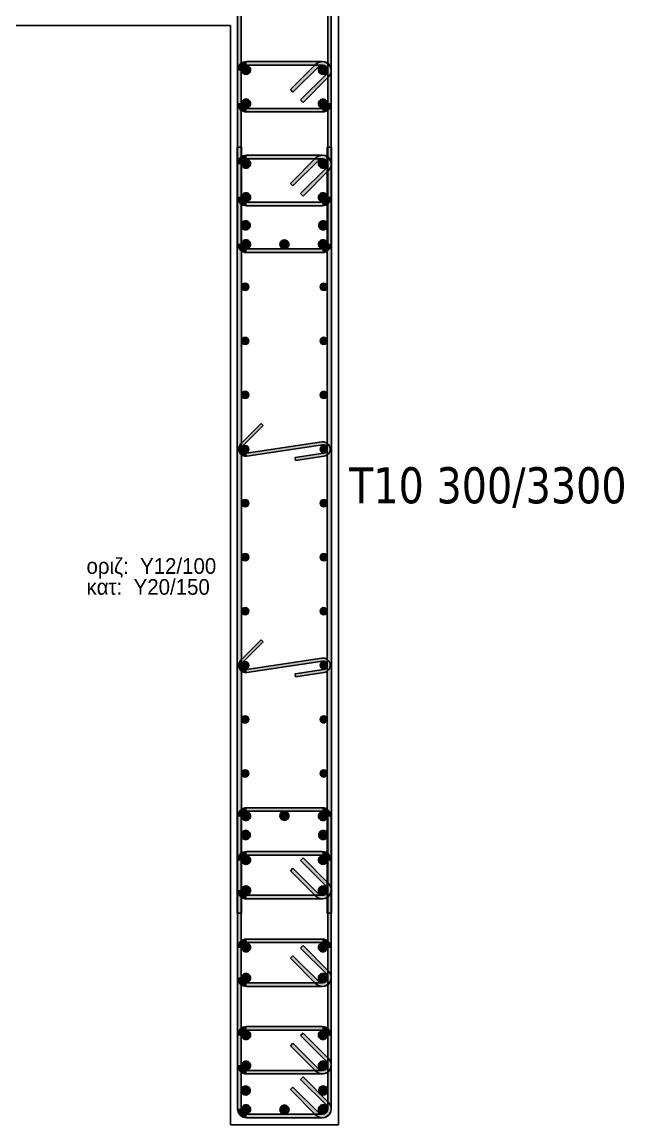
# Model space of a CAD drawing. Header units: millimetres. Extents: x -2171 to 1563, y -1758 to -1505.
# Drawn here: x -1271 to -1262.65, y -1618.99 to -1603.69 of the extents above; entities that cross this region are included whole.
import ezdxf

# ---------------------------------------------------------------- set-up
doc = ezdxf.new("R2010")
doc.units = ezdxf.units.MM
for name, color, linetype in [('Col_Det', 7, 'Continuous'), ('Col_Det_Fill', 7, 'Continuous'), ('pinakaki', 153, 'Continuous')]:
    doc.layers.add(name, color=color, linetype=linetype)
doc.styles.add('S1Arl22_b_934_161', font='arial.ttf', dxfattribs={"width": 0.933629, "height": 0.002175})
doc.styles.get("Standard").update_dxf_attribs({"font": 'tahoma.ttf'})

msp = doc.modelspace()

# ---------------------------------------------------------------- hatches: boundary and pattern name
at = {"layer": 'Col_Det_Fill'}
for color, points in [(252, [(-1267.9584, -1606.7674), (-1268.0084, -1606.7674), (-1268.0084, -1602.7174), (-1267.9584, -1602.7174)]), (252, [(-1266.7584, -1602.7174), (-1266.7084, -1602.7174), (-1266.7084, -1606.7674), (-1266.7584, -1606.7674)]), (252, [(-1267.9584, -1604.3674), (-1268.0084, -1604.3674, -0.4142136), (-1267.8834, -1604.2424), (-1267.8834, -1604.2924, 0.4142136)]), (252, [(-1267.8834, -1604.2924), (-1267.8834, -1604.2424), (-1266.8334, -1604.2424), (-1266.8334, -1604.2924)]), (252, [(-1266.8864, -1604.3144), (-1266.9217, -1604.279, -0.6681786), (-1266.7084, -1604.3674), (-1266.7584, -1604.3674, 0.6681786)]), (252, [(-1266.8334, -1604.2924), (-1266.8334, -1604.2424, -0.6681786), (-1266.745, -1604.4558), (-1266.7803, -1604.4204, 0.6681786)]), (252, [(-1267.9584, -1604.8174), (-1268.0084, -1604.8174), (-1268.0084, -1604.3674), (-1267.9584, -1604.3674)]), (56, [(-1267.8297, -1604.3586, 0.4142136), (-1267.8922, -1604.2961, 0.4142136), (-1267.9547, -1604.3586, 0.4142136), (-1267.8922, -1604.4211, 0.4142136)]), (252, [(-1267.2399, -1604.6679), (-1267.2753, -1604.6326), (-1266.9217, -1604.279), (-1266.8864, -1604.3144)]), (56, [(-1266.762, -1604.3586, 0.4142136), (-1266.8245, -1604.2961, 0.4142136), (-1266.887, -1604.3586, 0.4142136), (-1266.8245, -1604.4211, 0.4142136)]), (252, [(-1266.7584, -1604.3674), (-1266.7084, -1604.3674), (-1266.7084, -1604.8174), (-1266.7584, -1604.8174)]), (252, [(-1266.7803, -1604.4204), (-1266.745, -1604.4558), (-1267.0985, -1604.8094), (-1267.1339, -1604.774)]), (252, [(-1267.8834, -1604.8924), (-1267.8834, -1604.9424, -0.4142136), (-1268.0084, -1604.8174), (-1267.9584, -1604.8174, 0.4142136)]), (56, [(-1267.8297, -1604.8263, 0.4142136), (-1267.8922, -1604.7638, 0.4142136), (-1267.9547, -1604.8263, 0.4142136), (-1267.8922, -1604.8888, 0.4142136)]), (56, [(-1266.762, -1604.8263, 0.4142136), (-1266.8245, -1604.7638, 0.4142136), (-1266.887, -1604.8263, 0.4142136), (-1266.8245, -1604.8888, 0.4142136)]), (252, [(-1266.7584, -1604.8174), (-1266.7084, -1604.8174, -0.4142136), (-1266.8334, -1604.9424), (-1266.8334, -1604.8924, 0.4142136)]), (252, [(-1266.8334, -1604.8924), (-1266.8334, -1604.9424), (-1267.8834, -1604.9424), (-1267.8834, -1604.8924)]), (252, [(-1267.9534, -1605.4305), (-1268.0134, -1605.4305), (-1268.0134, -1616.0544), (-1267.9534, -1616.0544)]), (252, [(-1266.7634, -1616.0544), (-1266.7034, -1616.0544), (-1266.7034, -1605.4305), (-1266.7634, -1605.4305)]), (252, [(-1267.9584, -1605.6674), (-1268.0084, -1605.6674, -0.4142136), (-1267.8834, -1605.5424), (-1267.8834, -1605.5924, 0.4142136)]), (56, [(-1267.8297, -1605.6586, 0.4142136), (-1267.8922, -1605.5961, 0.4142136), (-1267.9547, -1605.6586, 0.4142136), (-1267.8922, -1605.7211, 0.4142136)]), (252, [(-1267.8834, -1605.5924), (-1267.8834, -1605.5424), (-1266.8334, -1605.5424), (-1266.8334, -1605.5924)]), (252, [(-1267.2399, -1605.9679), (-1267.2753, -1605.9326), (-1266.9217, -1605.579), (-1266.8864, -1605.6144)]), (252, [(-1266.8864, -1605.6144), (-1266.9217, -1605.579, -0.6681786), (-1266.7084, -1605.6674), (-1266.7584, -1605.6674, 0.6681786)]), (56, [(-1266.762, -1605.6586, 0.4142136), (-1266.8245, -1605.5961, 0.4142136), (-1266.887, -1605.6586, 0.4142136), (-1266.8245, -1605.7211, 0.4142136)]), (252, [(-1266.8334, -1605.5924), (-1266.8334, -1605.5424, -0.6681786), (-1266.745, -1605.7558), (-1266.7803, -1605.7204, 0.6681786)]), (252, [(-1267.9584, -1606.1174), (-1268.0084, -1606.1174), (-1268.0084, -1605.6674), (-1267.9584, -1605.6674)]), (252, [(-1266.7803, -1605.7204), (-1266.745, -1605.7558), (-1267.0985, -1606.1094), (-1267.1339, -1606.074)]), (252, [(-1266.7584, -1605.6674), (-1266.7084, -1605.6674), (-1266.7084, -1606.1174), (-1266.7584, -1606.1174)]), (56, [(-1267.8297, -1606.1263, 0.4142136), (-1267.8922, -1606.0638, 0.4142136), (-1267.9547, -1606.1263, 0.4142136), (-1267.8922, -1606.1888, 0.4142136)]), (56, [(-1266.762, -1606.1263, 0.4142136), (-1266.8245, -1606.0638, 0.4142136), (-1266.887, -1606.1263, 0.4142136), (-1266.8245, -1606.1888, 0.4142136)]), (252, [(-1267.8834, -1606.1924), (-1267.8834, -1606.2424, -0.4142136), (-1268.0084, -1606.1174), (-1267.9584, -1606.1174, 0.4142136)]), (252, [(-1266.8334, -1606.1924), (-1266.8334, -1606.2424), (-1267.8834, -1606.2424), (-1267.8834, -1606.1924)]), (252, [(-1266.7584, -1606.1174), (-1266.7084, -1606.1174, -0.4142136), (-1266.8334, -1606.2424), (-1266.8334, -1606.1924, 0.4142136)]), (133, [(-1267.8334, -1606.5148, 0.4142136), (-1267.8959, -1606.4523, 0.4142136), (-1267.9584, -1606.5148, 0.4142136), (-1267.8959, -1606.5773, 0.4142136)]), (133, [(-1266.7584, -1606.5148, 0.4142136), (-1266.8209, -1606.4523, 0.4142136), (-1266.8834, -1606.5148, 0.4142136), (-1266.8209, -1606.5773, 0.4142136)]), (252, [(-1267.8834, -1606.8424), (-1267.8834, -1606.8924, -0.4142136), (-1268.0084, -1606.7674), (-1267.9584, -1606.7674, 0.4142136)]), (12, [(-1267.8297, -1606.7763, 0.4142136), (-1267.8922, -1606.7138, 0.4142136), (-1267.9547, -1606.7763, 0.4142136), (-1267.8922, -1606.8388, 0.4142136)]), (252, [(-1266.8334, -1606.8424), (-1266.8334, -1606.8924), (-1267.8834, -1606.8924), (-1267.8834, -1606.8424)]), (133, [(-1267.2959, -1606.7799, 0.4142136), (-1267.3584, -1606.7174, 0.4142136), (-1267.4209, -1606.7799, 0.4142136), (-1267.3584, -1606.8424, 0.4142136)]), (12, [(-1266.762, -1606.7763, 0.4142136), (-1266.8245, -1606.7138, 0.4142136), (-1266.887, -1606.7763, 0.4142136), (-1266.8245, -1606.8388, 0.4142136)]), (252, [(-1266.7584, -1606.7674), (-1266.7084, -1606.7674, -0.4142136), (-1266.8334, -1606.8924), (-1266.8334, -1606.8424, 0.4142136)]), (133, [(-1267.9034, -1607.4179, 0.4142136), (-1267.8534, -1607.3679, 0.4142136), (-1267.9034, -1607.3179, 0.4142136), (-1267.9534, -1607.3679, 0.4142136)]), (133, [(-1266.8134, -1607.4179, 0.4142136), (-1266.7634, -1607.3679, 0.4142136), (-1266.8134, -1607.3179, 0.4142136), (-1266.8634, -1607.3679, 0.4142136)]), (133, [(-1267.9034, -1608.1678, 0.4142136), (-1267.8534, -1608.1178, 0.4142136), (-1267.9034, -1608.0678, 0.4142136), (-1267.9534, -1608.1178, 0.4142136)]), (133, [(-1266.8134, -1608.1678, 0.4142136), (-1266.7634, -1608.1178, 0.4142136), (-1266.8134, -1608.0678, 0.4142136), (-1266.8634, -1608.1178, 0.4142136)]), (133, [(-1267.9034, -1608.9177, 0.4142136), (-1267.8534, -1608.8677, 0.4142136), (-1267.9034, -1608.8177, 0.4142136), (-1267.9534, -1608.8677, 0.4142136)]), (133, [(-1266.8134, -1608.9177, 0.4142136), (-1266.7634, -1608.8677, 0.4142136), (-1266.8134, -1608.8177, 0.4142136), (-1266.8634, -1608.8677, 0.4142136)]), (252, [(-1267.9641, -1609.5469), (-1267.9358, -1609.5751), (-1267.6529, -1609.2923), (-1267.6812, -1609.264)]), (252, [(-1267.8784, -1609.7164), (-1267.8844, -1609.6769, -0.7238783), (-1267.9358, -1609.5751), (-1267.9641, -1609.5469, 0.7238783)]), (133, [(-1267.9034, -1609.6676, 0.4142136), (-1267.8534, -1609.6176, 0.4142136), (-1267.9034, -1609.5676, 0.4142136), (-1267.9534, -1609.6176, 0.4142136)]), (252, [(-1266.8323, -1609.5582), (-1266.8383, -1609.5187), (-1267.8844, -1609.6769), (-1267.8784, -1609.7164)]), (133, [(-1266.8134, -1609.6676, 0.4142136), (-1266.7634, -1609.6176, 0.4142136), (-1266.8134, -1609.5676, 0.4142136), (-1266.8634, -1609.6176, 0.4142136)]), (252, [(-1266.8144, -1609.6769), (-1266.8084, -1609.7164, 1), (-1266.8383, -1609.5187), (-1266.8323, -1609.5582, -1)]), (252, [(-1267.2099, -1609.7367), (-1267.2039, -1609.7763), (-1266.8084, -1609.7164), (-1266.8144, -1609.6769)]), (133, [(-1267.9034, -1610.4175, 0.4142136), (-1267.8534, -1610.3675, 0.4142136), (-1267.9034, -1610.3175, 0.4142136), (-1267.9534, -1610.3675, 0.4142136)]), (133, [(-1266.8134, -1610.4175, 0.4142136), (-1266.7634, -1610.3675, 0.4142136), (-1266.8134, -1610.3175, 0.4142136), (-1266.8634, -1610.3675, 0.4142136)]), (133, [(-1267.9034, -1611.1674, 0.4142136), (-1267.8534, -1611.1174, 0.4142136), (-1267.9034, -1611.0674, 0.4142136), (-1267.9534, -1611.1174, 0.4142136)]), (133, [(-1266.8134, -1611.1674, 0.4142136), (-1266.7634, -1611.1174, 0.4142136), (-1266.8134, -1611.0674, 0.4142136), (-1266.8634, -1611.1174, 0.4142136)]), (133, [(-1267.9034, -1611.9173, 0.4142136), (-1267.8534, -1611.8673, 0.4142136), (-1267.9034, -1611.8173, 0.4142136), (-1267.9534, -1611.8673, 0.4142136)]), (133, [(-1266.8134, -1611.9173, 0.4142136), (-1266.7634, -1611.8673, 0.4142136), (-1266.8134, -1611.8173, 0.4142136), (-1266.8634, -1611.8673, 0.4142136)]), (252, [(-1267.9641, -1612.5465), (-1267.9358, -1612.5747), (-1267.6529, -1612.2919), (-1267.6812, -1612.2636)]), (252, [(-1267.8784, -1612.716), (-1267.8844, -1612.6765, -0.7238783), (-1267.9358, -1612.5747), (-1267.9641, -1612.5465, 0.7238783)]), (133, [(-1267.9034, -1612.6672, 0.4142136), (-1267.8534, -1612.6172, 0.4142136), (-1267.9034, -1612.5672, 0.4142136), (-1267.9534, -1612.6172, 0.4142136)]), (252, [(-1266.8323, -1612.5578), (-1266.8383, -1612.5183), (-1267.8844, -1612.6765), (-1267.8784, -1612.716)]), (133, [(-1266.8134, -1612.6672, 0.4142136), (-1266.7634, -1612.6172, 0.4142136), (-1266.8134, -1612.5672, 0.4142136), (-1266.8634, -1612.6172, 0.4142136)]), (252, [(-1266.8144, -1612.6765), (-1266.8084, -1612.716, 1), (-1266.8383, -1612.5183), (-1266.8323, -1612.5578, -1)]), (252, [(-1267.2099, -1612.7363), (-1267.2039, -1612.7759), (-1266.8084, -1612.716), (-1266.8144, -1612.6765)]), (133, [(-1267.9034, -1613.4171, 0.4142136), (-1267.8534, -1613.3671, 0.4142136), (-1267.9034, -1613.3171, 0.4142136), (-1267.9534, -1613.3671, 0.4142136)]), (133, [(-1266.8134, -1613.4171, 0.4142136), (-1266.7634, -1613.3671, 0.4142136), (-1266.8134, -1613.3171, 0.4142136), (-1266.8634, -1613.3671, 0.4142136)]), (133, [(-1267.9034, -1614.167, 0.4142136), (-1267.8534, -1614.117, 0.4142136), (-1267.9034, -1614.067, 0.4142136), (-1267.9534, -1614.117, 0.4142136)]), (133, [(-1266.8134, -1614.167, 0.4142136), (-1266.7634, -1614.117, 0.4142136), (-1266.8134, -1614.067, 0.4142136), (-1266.8634, -1614.117, 0.4142136)]), (252, [(-1267.8834, -1614.6424), (-1267.8834, -1614.5924, 0.4142136), (-1268.0084, -1614.7174), (-1267.9584, -1614.7174, -0.4142136)]), (12, [(-1267.8922, -1614.7711, 0.4142136), (-1267.8297, -1614.7086, 0.4142136), (-1267.8922, -1614.6461, 0.4142136), (-1267.9547, -1614.7086, 0.4142136)]), (252, [(-1266.8334, -1614.6424), (-1266.8334, -1614.5924), (-1267.8834, -1614.5924), (-1267.8834, -1614.6424)]), (133, [(-1267.3584, -1614.7674, 0.4142136), (-1267.2959, -1614.7049, 0.4142136), (-1267.3584, -1614.6424, 0.4142136), (-1267.4209, -1614.7049, 0.4142136)]), (12, [(-1266.8245, -1614.7711, 0.4142136), (-1266.762, -1614.7086, 0.4142136), (-1266.8245, -1614.6461, 0.4142136), (-1266.887, -1614.7086, 0.4142136)]), (252, [(-1266.7584, -1614.7174), (-1266.7084, -1614.7174, 0.4142136), (-1266.8334, -1614.5924), (-1266.8334, -1614.6424, -0.4142136)]), (252, [(-1267.9584, -1614.7174), (-1268.0084, -1614.7174), (-1268.0084, -1618.7674), (-1267.9584, -1618.7674)]), (252, [(-1266.7584, -1618.7674), (-1266.7084, -1618.7674), (-1266.7084, -1614.7174), (-1266.7584, -1614.7174)]), (133, [(-1267.8959, -1615.0326, 0.4142136), (-1267.8334, -1614.9701, 0.4142136), (-1267.8959, -1614.9076, 0.4142136), (-1267.9584, -1614.9701, 0.4142136)]), (133, [(-1266.8209, -1615.0326, 0.4142136), (-1266.7584, -1614.9701, 0.4142136), (-1266.8209, -1614.9076, 0.4142136), (-1266.8834, -1614.9701, 0.4142136)]), (252, [(-1267.8834, -1615.2496), (-1267.8834, -1615.1996, 0.4142136), (-1268.0084, -1615.3246), (-1267.9584, -1615.3246, -0.4142136)]), (56, [(-1267.8922, -1615.3782, 0.4142136), (-1267.8297, -1615.3157, 0.4142136), (-1267.8922, -1615.2532, 0.4142136), (-1267.9547, -1615.3157, 0.4142136)]), (252, [(-1266.8334, -1615.2496), (-1266.8334, -1615.1996), (-1267.8834, -1615.1996), (-1267.8834, -1615.2496)]), (56, [(-1266.8245, -1615.3782, 0.4142136), (-1266.762, -1615.3157, 0.4142136), (-1266.8245, -1615.2532, 0.4142136), (-1266.887, -1615.3157, 0.4142136)]), (252, [(-1266.7584, -1615.3246), (-1266.7084, -1615.3246, 0.4142136), (-1266.8334, -1615.1996), (-1266.8334, -1615.2496, -0.4142136)]), (252, [(-1267.9584, -1615.3246), (-1268.0084, -1615.3246), (-1268.0084, -1615.7317), (-1267.9584, -1615.7317)]), (252, [(-1266.7803, -1615.6787), (-1266.745, -1615.6433), (-1267.0985, -1615.2898), (-1267.1339, -1615.3251)]), (252, [(-1266.7584, -1615.7317), (-1266.7084, -1615.7317), (-1266.7084, -1615.3246), (-1266.7584, -1615.3246)]), (252, [(-1267.2399, -1615.4312), (-1267.2753, -1615.4665), (-1266.9217, -1615.8201), (-1266.8864, -1615.7847)]), (56, [(-1267.8922, -1615.803, 0.4142136), (-1267.8297, -1615.7405, 0.4142136), (-1267.8922, -1615.678, 0.4142136), (-1267.9547, -1615.7405, 0.4142136)]), (56, [(-1266.8245, -1615.803, 0.4142136), (-1266.762, -1615.7405, 0.4142136), (-1266.8245, -1615.678, 0.4142136), (-1266.887, -1615.7405, 0.4142136)]), (252, [(-1266.8334, -1615.8067), (-1266.8334, -1615.8567, 0.6681786), (-1266.745, -1615.6433), (-1266.7803, -1615.6787, -0.6681786)]), (252, [(-1267.9584, -1615.7317), (-1268.0084, -1615.7317, 0.4142136), (-1267.8834, -1615.8567), (-1267.8834, -1615.8067, -0.4142136)]), (252, [(-1267.8834, -1615.8067), (-1267.8834, -1615.8567), (-1266.8334, -1615.8567), (-1266.8334, -1615.8067)]), (252, [(-1266.8864, -1615.7847), (-1266.9217, -1615.8201, 0.6681786), (-1266.7084, -1615.7317), (-1266.7584, -1615.7317, -0.6681786)]), (252, [(-1267.8834, -1616.4638), (-1267.8834, -1616.4138, 0.4142136), (-1268.0084, -1616.5388), (-1267.9584, -1616.5388, -0.4142136)]), (56, [(-1267.8922, -1616.5925, 0.4142136), (-1267.8297, -1616.53, 0.4142136), (-1267.8922, -1616.4675, 0.4142136), (-1267.9547, -1616.53, 0.4142136)]), (252, [(-1266.8334, -1616.4638), (-1266.8334, -1616.4138), (-1267.8834, -1616.4138), (-1267.8834, -1616.4638)]), (56, [(-1266.8245, -1616.5925, 0.4142136), (-1266.762, -1616.53, 0.4142136), (-1266.8245, -1616.4675, 0.4142136), (-1266.887, -1616.53, 0.4142136)]), (252, [(-1266.7584, -1616.5388), (-1266.7084, -1616.5388, 0.4142136), (-1266.8334, -1616.4138), (-1266.8334, -1616.4638, -0.4142136)]), (252, [(-1267.9584, -1616.5388), (-1268.0084, -1616.5388), (-1268.0084, -1616.946), (-1267.9584, -1616.946)]), (252, [(-1266.7803, -1616.893), (-1266.745, -1616.8576), (-1267.0985, -1616.504), (-1267.1339, -1616.5394)]), (252, [(-1266.7584, -1616.946), (-1266.7084, -1616.946), (-1266.7084, -1616.5388), (-1266.7584, -1616.5388)]), (252, [(-1267.2399, -1616.6455), (-1267.2753, -1616.6808), (-1266.9217, -1617.0344), (-1266.8864, -1616.999)]), (56, [(-1267.8922, -1617.0173, 0.4142136), (-1267.8297, -1616.9548, 0.4142136), (-1267.8922, -1616.8923, 0.4142136), (-1267.9547, -1616.9548, 0.4142136)]), (56, [(-1266.8245, -1617.0173, 0.4142136), (-1266.762, -1616.9548, 0.4142136), (-1266.8245, -1616.8923, 0.4142136), (-1266.887, -1616.9548, 0.4142136)]), (252, [(-1266.8334, -1617.021), (-1266.8334, -1617.071, 0.6681786), (-1266.745, -1616.8576), (-1266.7803, -1616.893, -0.6681786)]), (252, [(-1267.9584, -1616.946), (-1268.0084, -1616.946, 0.4142136), (-1267.8834, -1617.071), (-1267.8834, -1617.021, -0.4142136)]), (252, [(-1267.8834, -1617.021), (-1267.8834, -1617.071), (-1266.8334, -1617.071), (-1266.8334, -1617.021)]), (252, [(-1266.8864, -1616.999), (-1266.9217, -1617.0344, 0.6681786), (-1266.7084, -1616.946), (-1266.7584, -1616.946, -0.6681786)]), (252, [(-1267.8834, -1617.6781), (-1267.8834, -1617.6281, 0.4142136), (-1268.0084, -1617.7531), (-1267.9584, -1617.7531, -0.4142136)]), (56, [(-1267.8922, -1617.8068, 0.4142136), (-1267.8297, -1617.7443, 0.4142136), (-1267.8922, -1617.6818, 0.4142136), (-1267.9547, -1617.7443, 0.4142136)]), (252, [(-1266.8334, -1617.6781), (-1266.8334, -1617.6281), (-1267.8834, -1617.6281), (-1267.8834, -1617.6781)]), (56, [(-1266.8245, -1617.8068, 0.4142136), (-1266.762, -1617.7443, 0.4142136), (-1266.8245, -1617.6818, 0.4142136), (-1266.887, -1617.7443, 0.4142136)]), (252, [(-1266.7584, -1617.7531), (-1266.7084, -1617.7531, 0.4142136), (-1266.8334, -1617.6281), (-1266.8334, -1617.6781, -0.4142136)]), (252, [(-1267.9584, -1617.7531), (-1268.0084, -1617.7531), (-1268.0084, -1618.1603), (-1267.9584, -1618.1603)]), (252, [(-1267.2399, -1617.8598), (-1267.2753, -1617.8951), (-1266.9217, -1618.2487), (-1266.8864, -1618.2133)]), (252, [(-1266.7803, -1618.1072), (-1266.745, -1618.0719), (-1267.0985, -1617.7183), (-1267.1339, -1617.7537)]), (252, [(-1266.7584, -1618.1603), (-1266.7084, -1618.1603), (-1266.7084, -1617.7531), (-1266.7584, -1617.7531)]), (252, [(-1267.9584, -1618.1603), (-1268.0084, -1618.1603, 0.4142136), (-1267.8834, -1618.2853), (-1267.8834, -1618.2353, -0.4142136)]), (56, [(-1267.8922, -1618.2316, 0.4142136), (-1267.8297, -1618.1691, 0.4142136), (-1267.8922, -1618.1066, 0.4142136), (-1267.9547, -1618.1691, 0.4142136)]), (252, [(-1266.8864, -1618.2133), (-1266.9217, -1618.2487, 0.6681786), (-1266.7084, -1618.1603), (-1266.7584, -1618.1603, -0.6681786)]), (56, [(-1266.8245, -1618.2316, 0.4142136), (-1266.762, -1618.1691, 0.4142136), (-1266.8245, -1618.1066, 0.4142136), (-1266.887, -1618.1691, 0.4142136)]), (252, [(-1266.8334, -1618.2353), (-1266.8334, -1618.2853, 0.6681786), (-1266.745, -1618.0719), (-1266.7803, -1618.1072, -0.6681786)]), (252, [(-1267.8834, -1618.2353), (-1267.8834, -1618.2853), (-1266.8334, -1618.2853), (-1266.8334, -1618.2353)]), (133, [(-1267.8959, -1618.5773, 0.4142136), (-1267.8334, -1618.5148, 0.4142136), (-1267.8959, -1618.4523, 0.4142136), (-1267.9584, -1618.5148, 0.4142136)]), (252, [(-1267.2399, -1618.4669), (-1267.2753, -1618.5023), (-1266.9217, -1618.8558), (-1266.8864, -1618.8204)]), (252, [(-1266.7803, -1618.7144), (-1266.745, -1618.679), (-1267.0985, -1618.3255), (-1267.1339, -1618.3608)]), (133, [(-1266.8209, -1618.5773, 0.4142136), (-1266.7584, -1618.5148, 0.4142136), (-1266.8209, -1618.4523, 0.4142136), (-1266.8834, -1618.5148, 0.4142136)]), (252, [(-1267.9584, -1618.7674), (-1268.0084, -1618.7674, 0.4142136), (-1267.8834, -1618.8924), (-1267.8834, -1618.8424, -0.4142136)]), (12, [(-1267.8922, -1618.8388, 0.4142136), (-1267.8297, -1618.7763, 0.4142136), (-1267.8922, -1618.7138, 0.4142136), (-1267.9547, -1618.7763, 0.4142136)]), (133, [(-1267.3584, -1618.8424, 0.4142136), (-1267.2959, -1618.7799, 0.4142136), (-1267.3584, -1618.7174, 0.4142136), (-1267.4209, -1618.7799, 0.4142136)]), (252, [(-1266.8864, -1618.8204), (-1266.9217, -1618.8558, 0.6681786), (-1266.7084, -1618.7674), (-1266.7584, -1618.7674, -0.6681786)]), (12, [(-1266.8245, -1618.8388, 0.4142136), (-1266.762, -1618.7763, 0.4142136), (-1266.8245, -1618.7138, 0.4142136), (-1266.887, -1618.7763, 0.4142136)]), (252, [(-1266.8334, -1618.8424), (-1266.8334, -1618.8924, 0.6681786), (-1266.745, -1618.679), (-1266.7803, -1618.7144, -0.6681786)]), (252, [(-1267.8834, -1618.8424), (-1267.8834, -1618.8924), (-1266.8334, -1618.8924), (-1266.8334, -1618.8424)])]:
    msp.add_hatch(color=color, dxfattribs=at).paths.add_polyline_path(points)

# ---------------------------------------------------------------- linework, layer by layer
at = {"layer": 'Col_Det', "color": 7}
for points in [[(-1266.6084, -1618.9924), (-1266.6084, -1602.4924)], [(-1268.0084, -1606.7674), (-1268.0084, -1602.7174)], [(-1267.9584, -1602.7174), (-1267.9584, -1606.7674)], [(-1266.7584, -1606.7674), (-1266.7584, -1602.7174)], [(-1266.7084, -1602.7174), (-1266.7084, -1606.7674)], [(-1278.1084, -1603.7424), (-1268.1084, -1603.7424)], [(-1268.1084, -1603.7424), (-1268.1084, -1618.9924)], [(-1267.8834, -1604.2424), (-1266.8334, -1604.2424)], [(-1268.0084, -1604.8174), (-1268.0084, -1604.3674)], [(-1267.9584, -1604.3674), (-1267.9584, -1604.8174)], [(-1266.8334, -1604.2924), (-1267.8834, -1604.2924)], [(-1267.2753, -1604.6326), (-1266.9217, -1604.279)], [(-1266.8864, -1604.3144), (-1267.2399, -1604.6679)], [(-1266.7584, -1604.8174), (-1266.7584, -1604.3674)], [(-1266.7084, -1604.3674), (-1266.7084, -1604.8174)], [(-1267.1339, -1604.774), (-1266.7803, -1604.4204)], [(-1266.745, -1604.4558), (-1267.0985, -1604.8094)], [(-1267.2399, -1604.6679), (-1267.2753, -1604.6326)], [(-1267.0985, -1604.8094), (-1267.1339, -1604.774)], [(-1267.8834, -1604.8924), (-1266.8334, -1604.8924)], [(-1266.8334, -1604.9424), (-1267.8834, -1604.9424)], [(-1267.9534, -1605.4305), (-1268.0134, -1605.4305)], [(-1268.0134, -1605.4305), (-1268.0134, -1616.0544)], [(-1267.9534, -1616.0544), (-1267.9534, -1605.4305)], [(-1266.7034, -1605.4305), (-1266.7634, -1605.4305)], [(-1266.7634, -1605.4305), (-1266.7634, -1616.0544)], [(-1266.7034, -1616.0544), (-1266.7034, -1605.4305)], [(-1267.8834, -1605.5424), (-1266.8334, -1605.5424)], [(-1266.8334, -1605.5924), (-1267.8834, -1605.5924)], [(-1267.2753, -1605.9326), (-1266.9217, -1605.579)], [(-1266.8864, -1605.6144), (-1267.2399, -1605.9679)], [(-1268.0084, -1606.1174), (-1268.0084, -1605.6674)], [(-1267.9584, -1605.6674), (-1267.9584, -1606.1174)], [(-1267.1339, -1606.074), (-1266.7803, -1605.7204)], [(-1266.745, -1605.7558), (-1267.0985, -1606.1094)], [(-1266.7584, -1606.1174), (-1266.7584, -1605.6674)], [(-1266.7084, -1605.6674), (-1266.7084, -1606.1174)], [(-1267.2399, -1605.9679), (-1267.2753, -1605.9326)], [(-1267.0985, -1606.1094), (-1267.1339, -1606.074)], [(-1267.8834, -1606.1924), (-1266.8334, -1606.1924)], [(-1266.8334, -1606.2424), (-1267.8834, -1606.2424)], [(-1267.8834, -1606.8424), (-1266.8334, -1606.8424)], [(-1266.8334, -1606.8924), (-1267.8834, -1606.8924)], [(-1267.6812, -1609.264), (-1267.9641, -1609.5469)], [(-1267.9358, -1609.5751), (-1267.6529, -1609.2923)], [(-1267.6529, -1609.2923), (-1267.6812, -1609.264)], [(-1266.8383, -1609.5187), (-1267.8844, -1609.6769)], [(-1267.8784, -1609.7164), (-1266.8323, -1609.5582)], [(-1266.8144, -1609.6769), (-1267.2099, -1609.7367)], [(-1267.2099, -1609.7367), (-1267.2039, -1609.7763)], [(-1267.2039, -1609.7763), (-1266.8084, -1609.7164)], [(-1267.6812, -1612.2636), (-1267.9641, -1612.5465)], [(-1267.9358, -1612.5747), (-1267.6529, -1612.2919)], [(-1267.6529, -1612.2919), (-1267.6812, -1612.2636)], [(-1266.8383, -1612.5183), (-1267.8844, -1612.6765)], [(-1267.8784, -1612.716), (-1266.8323, -1612.5578)], [(-1266.8144, -1612.6765), (-1267.2099, -1612.7363)], [(-1267.2099, -1612.7363), (-1267.2039, -1612.7759)], [(-1267.2039, -1612.7759), (-1266.8084, -1612.716)], [(-1266.8334, -1614.5924), (-1267.8834, -1614.5924)], [(-1267.8834, -1614.6424), (-1266.8334, -1614.6424)], [(-1268.0084, -1614.7174), (-1268.0084, -1618.7674)], [(-1267.9584, -1618.7674), (-1267.9584, -1614.7174)], [(-1266.7584, -1614.7174), (-1266.7584, -1618.7674)], [(-1266.7084, -1618.7674), (-1266.7084, -1614.7174)], [(-1266.8334, -1615.1996), (-1267.8834, -1615.1996)], [(-1267.8834, -1615.2496), (-1266.8334, -1615.2496)], [(-1268.0084, -1615.3246), (-1268.0084, -1615.7317)], [(-1267.9584, -1615.7317), (-1267.9584, -1615.3246)], [(-1267.0985, -1615.2898), (-1267.1339, -1615.3251)], [(-1267.1339, -1615.3251), (-1266.7803, -1615.6787)], [(-1266.745, -1615.6433), (-1267.0985, -1615.2898)], [(-1266.7584, -1615.3246), (-1266.7584, -1615.7317)], [(-1266.7084, -1615.7317), (-1266.7084, -1615.3246)], [(-1267.2399, -1615.4312), (-1267.2753, -1615.4665)], [(-1267.2753, -1615.4665), (-1266.9217, -1615.8201)], [(-1266.8864, -1615.7847), (-1267.2399, -1615.4312)], [(-1266.8334, -1615.8067), (-1267.8834, -1615.8067)], [(-1267.8834, -1615.8567), (-1266.8334, -1615.8567)], [(-1268.0134, -1616.0544), (-1267.9534, -1616.0544)], [(-1266.7634, -1616.0544), (-1266.7034, -1616.0544)], [(-1266.8334, -1616.4138), (-1267.8834, -1616.4138)], [(-1267.8834, -1616.4638), (-1266.8334, -1616.4638)], [(-1268.0084, -1616.5388), (-1268.0084, -1616.946)], [(-1267.9584, -1616.946), (-1267.9584, -1616.5388)], [(-1267.0985, -1616.504), (-1267.1339, -1616.5394)], [(-1267.1339, -1616.5394), (-1266.7803, -1616.893)], [(-1266.745, -1616.8576), (-1267.0985, -1616.504)], [(-1266.7584, -1616.5388), (-1266.7584, -1616.946)], [(-1266.7084, -1616.946), (-1266.7084, -1616.5388)], [(-1267.2399, -1616.6455), (-1267.2753, -1616.6808)], [(-1267.2753, -1616.6808), (-1266.9217, -1617.0344)], [(-1266.8864, -1616.999), (-1267.2399, -1616.6455)], [(-1266.8334, -1617.021), (-1267.8834, -1617.021)], [(-1267.8834, -1617.071), (-1266.8334, -1617.071)], [(-1266.8334, -1617.6281), (-1267.8834, -1617.6281)], [(-1267.8834, -1617.6781), (-1266.8334, -1617.6781)], [(-1268.0084, -1617.7531), (-1268.0084, -1618.1603)], [(-1267.9584, -1618.1603), (-1267.9584, -1617.7531)], [(-1267.2399, -1617.8598), (-1267.2753, -1617.8951)], [(-1266.8864, -1618.2133), (-1267.2399, -1617.8598)], [(-1267.0985, -1617.7183), (-1267.1339, -1617.7537)], [(-1267.1339, -1617.7537), (-1266.7803, -1618.1072)], [(-1266.745, -1618.0719), (-1267.0985, -1617.7183)], [(-1266.7584, -1617.7531), (-1266.7584, -1618.1603)], [(-1266.7084, -1618.1603), (-1266.7084, -1617.7531)], [(-1267.2753, -1617.8951), (-1266.9217, -1618.2487)], [(-1266.8334, -1618.2353), (-1267.8834, -1618.2353)], [(-1267.8834, -1618.2853), (-1266.8334, -1618.2853)], [(-1267.2399, -1618.4669), (-1267.2753, -1618.5023)], [(-1266.8864, -1618.8204), (-1267.2399, -1618.4669)], [(-1267.0985, -1618.3255), (-1267.1339, -1618.3608)], [(-1267.1339, -1618.3608), (-1266.7803, -1618.7144)], [(-1266.745, -1618.679), (-1267.0985, -1618.3255)], [(-1267.2753, -1618.5023), (-1266.9217, -1618.8558)], [(-1266.8334, -1618.8424), (-1267.8834, -1618.8424)], [(-1267.8834, -1618.8924), (-1266.8334, -1618.8924)], [(-1268.1084, -1618.9924), (-1266.6084, -1618.9924)]]:
    msp.add_lwpolyline(points, dxfattribs=at)
for points in [[(-1268.0084, -1604.3674, -0.4142136), (-1267.8834, -1604.2424)], [(-1266.9217, -1604.279, -0.6681786), (-1266.7084, -1604.3674)], [(-1266.8334, -1604.2424, -0.6681786), (-1266.745, -1604.4558)], [(-1267.8834, -1604.2924, 0.4142136), (-1267.9584, -1604.3674, 0.4142136)], [(-1267.8922, -1604.2961, 0.4142136), (-1267.9547, -1604.3586, 0.4142136)], [(-1267.9547, -1604.3586, 0.4142136), (-1267.8922, -1604.4211, 0.4142136)], [(-1267.8297, -1604.3586, 0.4142136), (-1267.8922, -1604.2961, 0.4142136)], [(-1267.8922, -1604.4211, 0.4142136), (-1267.8297, -1604.3586, 0.4142136)], [(-1266.8245, -1604.2961, 0.4142136), (-1266.887, -1604.3586, 0.4142136)], [(-1266.887, -1604.3586, 0.4142136), (-1266.8245, -1604.4211, 0.4142136)], [(-1266.7584, -1604.3674, 0.6681786), (-1266.8864, -1604.3144, 0.6681786)], [(-1266.7803, -1604.4204, 0.6681786), (-1266.8334, -1604.2924, 0.6681786)], [(-1266.762, -1604.3586, 0.4142136), (-1266.8245, -1604.2961, 0.4142136)], [(-1266.8245, -1604.4211, 0.4142136), (-1266.762, -1604.3586, 0.4142136)], [(-1267.8834, -1604.9424, -0.4142136), (-1268.0084, -1604.8174)], [(-1267.9584, -1604.8174, 0.4142136), (-1267.8834, -1604.8924, 0.4142136)], [(-1267.8922, -1604.7638, 0.4142136), (-1267.9547, -1604.8263, 0.4142136)], [(-1267.9547, -1604.8263, 0.4142136), (-1267.8922, -1604.8888, 0.4142136)], [(-1267.8297, -1604.8263, 0.4142136), (-1267.8922, -1604.7638, 0.4142136)], [(-1267.8922, -1604.8888, 0.4142136), (-1267.8297, -1604.8263, 0.4142136)], [(-1266.8245, -1604.7638, 0.4142136), (-1266.887, -1604.8263, 0.4142136)], [(-1266.887, -1604.8263, 0.4142136), (-1266.8245, -1604.8888, 0.4142136)], [(-1266.7084, -1604.8174, -0.4142136), (-1266.8334, -1604.9424)], [(-1266.8334, -1604.8924, 0.4142136), (-1266.7584, -1604.8174, 0.4142136)], [(-1266.762, -1604.8263, 0.4142136), (-1266.8245, -1604.7638, 0.4142136)], [(-1266.8245, -1604.8888, 0.4142136), (-1266.762, -1604.8263, 0.4142136)], [(-1268.0084, -1605.6674, -0.4142136), (-1267.8834, -1605.5424)], [(-1267.8834, -1605.5924, 0.4142136), (-1267.9584, -1605.6674, 0.4142136)], [(-1267.8922, -1605.5961, 0.4142136), (-1267.9547, -1605.6586, 0.4142136)], [(-1267.8297, -1605.6586, 0.4142136), (-1267.8922, -1605.5961, 0.4142136)], [(-1266.9217, -1605.579, -0.6681786), (-1266.7084, -1605.6674)], [(-1266.8245, -1605.5961, 0.4142136), (-1266.887, -1605.6586, 0.4142136)], [(-1266.7584, -1605.6674, 0.6681786), (-1266.8864, -1605.6144, 0.6681786)], [(-1266.8334, -1605.5424, -0.6681786), (-1266.745, -1605.7558)], [(-1266.7803, -1605.7204, 0.6681786), (-1266.8334, -1605.5924, 0.6681786)], [(-1266.762, -1605.6586, 0.4142136), (-1266.8245, -1605.5961, 0.4142136)], [(-1267.9547, -1605.6586, 0.4142136), (-1267.8922, -1605.7211, 0.4142136)], [(-1267.8922, -1605.7211, 0.4142136), (-1267.8297, -1605.6586, 0.4142136)], [(-1266.887, -1605.6586, 0.4142136), (-1266.8245, -1605.7211, 0.4142136)], [(-1266.8245, -1605.7211, 0.4142136), (-1266.762, -1605.6586, 0.4142136)], [(-1267.8922, -1606.0638, 0.4142136), (-1267.9547, -1606.1263, 0.4142136)], [(-1267.8297, -1606.1263, 0.4142136), (-1267.8922, -1606.0638, 0.4142136)], [(-1266.8245, -1606.0638, 0.4142136), (-1266.887, -1606.1263, 0.4142136)], [(-1266.762, -1606.1263, 0.4142136), (-1266.8245, -1606.0638, 0.4142136)], [(-1267.8834, -1606.2424, -0.4142136), (-1268.0084, -1606.1174)], [(-1267.9584, -1606.1174, 0.4142136), (-1267.8834, -1606.1924, 0.4142136)], [(-1267.9547, -1606.1263, 0.4142136), (-1267.8922, -1606.1888, 0.4142136)], [(-1267.8922, -1606.1888, 0.4142136), (-1267.8297, -1606.1263, 0.4142136)], [(-1266.887, -1606.1263, 0.4142136), (-1266.8245, -1606.1888, 0.4142136)], [(-1266.7084, -1606.1174, -0.4142136), (-1266.8334, -1606.2424)], [(-1266.8334, -1606.1924, 0.4142136), (-1266.7584, -1606.1174, 0.4142136)], [(-1266.8245, -1606.1888, 0.4142136), (-1266.762, -1606.1263, 0.4142136)], [(-1267.8959, -1606.4523, 0.4142136), (-1267.9584, -1606.5148, 0.4142136)], [(-1267.9584, -1606.5148, 0.4142136), (-1267.8959, -1606.5773, 0.4142136)], [(-1267.8334, -1606.5148, 0.4142136), (-1267.8959, -1606.4523, 0.4142136)], [(-1267.8959, -1606.5773, 0.4142136), (-1267.8334, -1606.5148, 0.4142136)], [(-1266.8209, -1606.4523, 0.4142136), (-1266.8834, -1606.5148, 0.4142136)], [(-1266.8834, -1606.5148, 0.4142136), (-1266.8209, -1606.5773, 0.4142136)], [(-1266.7584, -1606.5148, 0.4142136), (-1266.8209, -1606.4523, 0.4142136)], [(-1266.8209, -1606.5773, 0.4142136), (-1266.7584, -1606.5148, 0.4142136)], [(-1267.8834, -1606.8924, -0.4142136), (-1268.0084, -1606.7674)], [(-1267.9584, -1606.7674, 0.4142136), (-1267.8834, -1606.8424, 0.4142136)], [(-1267.8922, -1606.7138, 0.4142136), (-1267.9547, -1606.7763, 0.4142136)], [(-1267.9547, -1606.7763, 0.4142136), (-1267.8922, -1606.8388, 0.4142136)], [(-1267.8297, -1606.7763, 0.4142136), (-1267.8922, -1606.7138, 0.4142136)], [(-1267.8922, -1606.8388, 0.4142136), (-1267.8297, -1606.7763, 0.4142136)], [(-1267.3584, -1606.7174, 0.4142136), (-1267.4209, -1606.7799, 0.4142136)], [(-1267.4209, -1606.7799, 0.4142136), (-1267.3584, -1606.8424, 0.4142136)], [(-1267.2959, -1606.7799, 0.4142136), (-1267.3584, -1606.7174, 0.4142136)], [(-1267.3584, -1606.8424, 0.4142136), (-1267.2959, -1606.7799, 0.4142136)], [(-1266.8245, -1606.7138, 0.4142136), (-1266.887, -1606.7763, 0.4142136)], [(-1266.887, -1606.7763, 0.4142136), (-1266.8245, -1606.8388, 0.4142136)], [(-1266.7084, -1606.7674, -0.4142136), (-1266.8334, -1606.8924)], [(-1266.8334, -1606.8424, 0.4142136), (-1266.7584, -1606.7674, 0.4142136)], [(-1266.762, -1606.7763, 0.4142136), (-1266.8245, -1606.7138, 0.4142136)], [(-1266.8245, -1606.8388, 0.4142136), (-1266.762, -1606.7763, 0.4142136)], [(-1267.9034, -1607.3179, 0.4142136), (-1267.9534, -1607.3679, 0.4142136)], [(-1267.9534, -1607.3679, 0.4142136), (-1267.9034, -1607.4179, 0.4142136)], [(-1267.8534, -1607.3679, 0.4142136), (-1267.9034, -1607.3179, 0.4142136)], [(-1267.9034, -1607.4179, 0.4142136), (-1267.8534, -1607.3679, 0.4142136)], [(-1266.8134, -1607.3179, 0.4142136), (-1266.8634, -1607.3679, 0.4142136)], [(-1266.8634, -1607.3679, 0.4142136), (-1266.8134, -1607.4179, 0.4142136)], [(-1266.7634, -1607.3679, 0.4142136), (-1266.8134, -1607.3179, 0.4142136)], [(-1266.8134, -1607.4179, 0.4142136), (-1266.7634, -1607.3679, 0.4142136)], [(-1267.9034, -1608.0678, 0.4142136), (-1267.9534, -1608.1178, 0.4142136)], [(-1267.8534, -1608.1178, 0.4142136), (-1267.9034, -1608.0678, 0.4142136)], [(-1266.8134, -1608.0678, 0.4142136), (-1266.8634, -1608.1178, 0.4142136)], [(-1266.7634, -1608.1178, 0.4142136), (-1266.8134, -1608.0678, 0.4142136)], [(-1267.9534, -1608.1178, 0.4142136), (-1267.9034, -1608.1678, 0.4142136)], [(-1267.9034, -1608.1678, 0.4142136), (-1267.8534, -1608.1178, 0.4142136)], [(-1266.8634, -1608.1178, 0.4142136), (-1266.8134, -1608.1678, 0.4142136)], [(-1266.8134, -1608.1678, 0.4142136), (-1266.7634, -1608.1178, 0.4142136)], [(-1267.9034, -1608.8177, 0.4142136), (-1267.9534, -1608.8677, 0.4142136)], [(-1267.8534, -1608.8677, 0.4142136), (-1267.9034, -1608.8177, 0.4142136)], [(-1266.8134, -1608.8177, 0.4142136), (-1266.8634, -1608.8677, 0.4142136)], [(-1266.7634, -1608.8677, 0.4142136), (-1266.8134, -1608.8177, 0.4142136)], [(-1267.9534, -1608.8677, 0.4142136), (-1267.9034, -1608.9177, 0.4142136)], [(-1267.9034, -1608.9177, 0.4142136), (-1267.8534, -1608.8677, 0.4142136)], [(-1266.8634, -1608.8677, 0.4142136), (-1266.8134, -1608.9177, 0.4142136)], [(-1266.8134, -1608.9177, 0.4142136), (-1266.7634, -1608.8677, 0.4142136)], [(-1267.9641, -1609.5469, 0.7238783), (-1267.8784, -1609.7164, 0.7238783)], [(-1267.9034, -1609.5676, 0.4142136), (-1267.9534, -1609.6176, 0.4142136)], [(-1267.8844, -1609.6769, -0.7238783), (-1267.9358, -1609.5751)], [(-1267.8534, -1609.6176, 0.4142136), (-1267.9034, -1609.5676, 0.4142136)], [(-1266.8134, -1609.5676, 0.4142136), (-1266.8634, -1609.6176, 0.4142136)], [(-1266.8084, -1609.7164, 1), (-1266.8383, -1609.5187)], [(-1266.8323, -1609.5582, -1), (-1266.8144, -1609.6769, -1)], [(-1266.7634, -1609.6176, 0.4142136), (-1266.8134, -1609.5676, 0.4142136)], [(-1267.9534, -1609.6176, 0.4142136), (-1267.9034, -1609.6676, 0.4142136)], [(-1267.9034, -1609.6676, 0.4142136), (-1267.8534, -1609.6176, 0.4142136)], [(-1266.8634, -1609.6176, 0.4142136), (-1266.8134, -1609.6676, 0.4142136)], [(-1266.8134, -1609.6676, 0.4142136), (-1266.7634, -1609.6176, 0.4142136)], [(-1267.9034, -1610.3175, 0.4142136), (-1267.9534, -1610.3675, 0.4142136)], [(-1267.9534, -1610.3675, 0.4142136), (-1267.9034, -1610.4175, 0.4142136)], [(-1267.8534, -1610.3675, 0.4142136), (-1267.9034, -1610.3175, 0.4142136)], [(-1267.9034, -1610.4175, 0.4142136), (-1267.8534, -1610.3675, 0.4142136)], [(-1266.8134, -1610.3175, 0.4142136), (-1266.8634, -1610.3675, 0.4142136)], [(-1266.8634, -1610.3675, 0.4142136), (-1266.8134, -1610.4175, 0.4142136)], [(-1266.7634, -1610.3675, 0.4142136), (-1266.8134, -1610.3175, 0.4142136)], [(-1266.8134, -1610.4175, 0.4142136), (-1266.7634, -1610.3675, 0.4142136)], [(-1267.9034, -1611.0674, 0.4142136), (-1267.9534, -1611.1174, 0.4142136)], [(-1267.9534, -1611.1174, 0.4142136), (-1267.9034, -1611.1674, 0.4142136)], [(-1267.8534, -1611.1174, 0.4142136), (-1267.9034, -1611.0674, 0.4142136)], [(-1267.9034, -1611.1674, 0.4142136), (-1267.8534, -1611.1174, 0.4142136)], [(-1266.8134, -1611.0674, 0.4142136), (-1266.8634, -1611.1174, 0.4142136)], [(-1266.8634, -1611.1174, 0.4142136), (-1266.8134, -1611.1674, 0.4142136)], [(-1266.7634, -1611.1174, 0.4142136), (-1266.8134, -1611.0674, 0.4142136)], [(-1266.8134, -1611.1674, 0.4142136), (-1266.7634, -1611.1174, 0.4142136)], [(-1267.9034, -1611.8173, 0.4142136), (-1267.9534, -1611.8673, 0.4142136)], [(-1267.9534, -1611.8673, 0.4142136), (-1267.9034, -1611.9173, 0.4142136)], [(-1267.8534, -1611.8673, 0.4142136), (-1267.9034, -1611.8173, 0.4142136)], [(-1267.9034, -1611.9173, 0.4142136), (-1267.8534, -1611.8673, 0.4142136)], [(-1266.8134, -1611.8173, 0.4142136), (-1266.8634, -1611.8673, 0.4142136)], [(-1266.8634, -1611.8673, 0.4142136), (-1266.8134, -1611.9173, 0.4142136)], [(-1266.7634, -1611.8673, 0.4142136), (-1266.8134, -1611.8173, 0.4142136)], [(-1266.8134, -1611.9173, 0.4142136), (-1266.7634, -1611.8673, 0.4142136)], [(-1267.9641, -1612.5465, 0.7238783), (-1267.8784, -1612.716, 0.7238783)], [(-1267.9034, -1612.5672, 0.4142136), (-1267.9534, -1612.6172, 0.4142136)], [(-1267.8844, -1612.6765, -0.7238783), (-1267.9358, -1612.5747)], [(-1267.9534, -1612.6172, 0.4142136), (-1267.9034, -1612.6672, 0.4142136)], [(-1267.8534, -1612.6172, 0.4142136), (-1267.9034, -1612.5672, 0.4142136)], [(-1267.9034, -1612.6672, 0.4142136), (-1267.8534, -1612.6172, 0.4142136)], [(-1266.8134, -1612.5672, 0.4142136), (-1266.8634, -1612.6172, 0.4142136)], [(-1266.8634, -1612.6172, 0.4142136), (-1266.8134, -1612.6672, 0.4142136)], [(-1266.8084, -1612.716, 1), (-1266.8383, -1612.5183)], [(-1266.8323, -1612.5578, -1), (-1266.8144, -1612.6765, -1)], [(-1266.7634, -1612.6172, 0.4142136), (-1266.8134, -1612.5672, 0.4142136)], [(-1266.8134, -1612.6672, 0.4142136), (-1266.7634, -1612.6172, 0.4142136)], [(-1267.9034, -1613.3171, 0.4142136), (-1267.9534, -1613.3671, 0.4142136)], [(-1267.9534, -1613.3671, 0.4142136), (-1267.9034, -1613.4171, 0.4142136)], [(-1267.8534, -1613.3671, 0.4142136), (-1267.9034, -1613.3171, 0.4142136)], [(-1267.9034, -1613.4171, 0.4142136), (-1267.8534, -1613.3671, 0.4142136)], [(-1266.8134, -1613.3171, 0.4142136), (-1266.8634, -1613.3671, 0.4142136)], [(-1266.8634, -1613.3671, 0.4142136), (-1266.8134, -1613.4171, 0.4142136)], [(-1266.7634, -1613.3671, 0.4142136), (-1266.8134, -1613.3171, 0.4142136)], [(-1266.8134, -1613.4171, 0.4142136), (-1266.7634, -1613.3671, 0.4142136)], [(-1267.9034, -1614.067, 0.4142136), (-1267.9534, -1614.117, 0.4142136)], [(-1267.9534, -1614.117, 0.4142136), (-1267.9034, -1614.167, 0.4142136)], [(-1267.8534, -1614.117, 0.4142136), (-1267.9034, -1614.067, 0.4142136)], [(-1267.9034, -1614.167, 0.4142136), (-1267.8534, -1614.117, 0.4142136)], [(-1266.8134, -1614.067, 0.4142136), (-1266.8634, -1614.117, 0.4142136)], [(-1266.8634, -1614.117, 0.4142136), (-1266.8134, -1614.167, 0.4142136)], [(-1266.7634, -1614.117, 0.4142136), (-1266.8134, -1614.067, 0.4142136)], [(-1266.8134, -1614.167, 0.4142136), (-1266.7634, -1614.117, 0.4142136)], [(-1267.8834, -1614.5924, 0.4142136), (-1268.0084, -1614.7174)], [(-1267.9584, -1614.7174, -0.4142136), (-1267.8834, -1614.6424, -0.4142136)], [(-1267.8922, -1614.6461, 0.4142136), (-1267.9547, -1614.7086, 0.4142136)], [(-1267.8297, -1614.7086, 0.4142136), (-1267.8922, -1614.6461, 0.4142136)], [(-1267.3584, -1614.6424, 0.4142136), (-1267.4209, -1614.7049, 0.4142136)], [(-1267.2959, -1614.7049, 0.4142136), (-1267.3584, -1614.6424, 0.4142136)], [(-1266.8245, -1614.6461, 0.4142136), (-1266.887, -1614.7086, 0.4142136)], [(-1266.7084, -1614.7174, 0.4142136), (-1266.8334, -1614.5924)], [(-1266.8334, -1614.6424, -0.4142136), (-1266.7584, -1614.7174, -0.4142136)], [(-1266.762, -1614.7086, 0.4142136), (-1266.8245, -1614.6461, 0.4142136)], [(-1267.9547, -1614.7086, 0.4142136), (-1267.8922, -1614.7711, 0.4142136)], [(-1267.8922, -1614.7711, 0.4142136), (-1267.8297, -1614.7086, 0.4142136)], [(-1267.4209, -1614.7049, 0.4142136), (-1267.3584, -1614.7674, 0.4142136)], [(-1267.3584, -1614.7674, 0.4142136), (-1267.2959, -1614.7049, 0.4142136)], [(-1266.887, -1614.7086, 0.4142136), (-1266.8245, -1614.7711, 0.4142136)], [(-1266.8245, -1614.7711, 0.4142136), (-1266.762, -1614.7086, 0.4142136)], [(-1267.8959, -1614.9076, 0.4142136), (-1267.9584, -1614.9701, 0.4142136)], [(-1267.8334, -1614.9701, 0.4142136), (-1267.8959, -1614.9076, 0.4142136)], [(-1266.8209, -1614.9076, 0.4142136), (-1266.8834, -1614.9701, 0.4142136)], [(-1266.7584, -1614.9701, 0.4142136), (-1266.8209, -1614.9076, 0.4142136)], [(-1267.9584, -1614.9701, 0.4142136), (-1267.8959, -1615.0326, 0.4142136)], [(-1267.8959, -1615.0326, 0.4142136), (-1267.8334, -1614.9701, 0.4142136)], [(-1266.8834, -1614.9701, 0.4142136), (-1266.8209, -1615.0326, 0.4142136)], [(-1266.8209, -1615.0326, 0.4142136), (-1266.7584, -1614.9701, 0.4142136)], [(-1267.8834, -1615.1996, 0.4142136), (-1268.0084, -1615.3246)], [(-1267.9584, -1615.3246, -0.4142136), (-1267.8834, -1615.2496, -0.4142136)], [(-1267.8922, -1615.2532, 0.4142136), (-1267.9547, -1615.3157, 0.4142136)], [(-1267.8297, -1615.3157, 0.4142136), (-1267.8922, -1615.2532, 0.4142136)], [(-1266.8245, -1615.2532, 0.4142136), (-1266.887, -1615.3157, 0.4142136)], [(-1266.7084, -1615.3246, 0.4142136), (-1266.8334, -1615.1996)], [(-1266.8334, -1615.2496, -0.4142136), (-1266.7584, -1615.3246, -0.4142136)], [(-1266.762, -1615.3157, 0.4142136), (-1266.8245, -1615.2532, 0.4142136)], [(-1267.9547, -1615.3157, 0.4142136), (-1267.8922, -1615.3782, 0.4142136)], [(-1267.8922, -1615.3782, 0.4142136), (-1267.8297, -1615.3157, 0.4142136)], [(-1266.887, -1615.3157, 0.4142136), (-1266.8245, -1615.3782, 0.4142136)], [(-1266.8245, -1615.3782, 0.4142136), (-1266.762, -1615.3157, 0.4142136)], [(-1267.8922, -1615.678, 0.4142136), (-1267.9547, -1615.7405, 0.4142136)], [(-1267.8297, -1615.7405, 0.4142136), (-1267.8922, -1615.678, 0.4142136)], [(-1266.8245, -1615.678, 0.4142136), (-1266.887, -1615.7405, 0.4142136)], [(-1266.8334, -1615.8567, 0.6681786), (-1266.745, -1615.6433)], [(-1266.7803, -1615.6787, -0.6681786), (-1266.8334, -1615.8067, -0.6681786)], [(-1266.762, -1615.7405, 0.4142136), (-1266.8245, -1615.678, 0.4142136)], [(-1268.0084, -1615.7317, 0.4142136), (-1267.8834, -1615.8567)], [(-1267.8834, -1615.8067, -0.4142136), (-1267.9584, -1615.7317, -0.4142136)], [(-1267.9547, -1615.7405, 0.4142136), (-1267.8922, -1615.803, 0.4142136)], [(-1267.8922, -1615.803, 0.4142136), (-1267.8297, -1615.7405, 0.4142136)], [(-1266.9217, -1615.8201, 0.6681786), (-1266.7084, -1615.7317)], [(-1266.887, -1615.7405, 0.4142136), (-1266.8245, -1615.803, 0.4142136)], [(-1266.7584, -1615.7317, -0.6681786), (-1266.8864, -1615.7847, -0.6681786)], [(-1266.8245, -1615.803, 0.4142136), (-1266.762, -1615.7405, 0.4142136)], [(-1267.8834, -1616.4138, 0.4142136), (-1268.0084, -1616.5388)], [(-1267.9584, -1616.5388, -0.4142136), (-1267.8834, -1616.4638, -0.4142136)], [(-1267.8922, -1616.4675, 0.4142136), (-1267.9547, -1616.53, 0.4142136)], [(-1267.8297, -1616.53, 0.4142136), (-1267.8922, -1616.4675, 0.4142136)], [(-1266.8245, -1616.4675, 0.4142136), (-1266.887, -1616.53, 0.4142136)], [(-1266.7084, -1616.5388, 0.4142136), (-1266.8334, -1616.4138)], [(-1266.8334, -1616.4638, -0.4142136), (-1266.7584, -1616.5388, -0.4142136)], [(-1266.762, -1616.53, 0.4142136), (-1266.8245, -1616.4675, 0.4142136)], [(-1267.9547, -1616.53, 0.4142136), (-1267.8922, -1616.5925, 0.4142136)], [(-1267.8922, -1616.5925, 0.4142136), (-1267.8297, -1616.53, 0.4142136)], [(-1266.887, -1616.53, 0.4142136), (-1266.8245, -1616.5925, 0.4142136)], [(-1266.8245, -1616.5925, 0.4142136), (-1266.762, -1616.53, 0.4142136)], [(-1267.8922, -1616.8923, 0.4142136), (-1267.9547, -1616.9548, 0.4142136)], [(-1267.8297, -1616.9548, 0.4142136), (-1267.8922, -1616.8923, 0.4142136)], [(-1266.8245, -1616.8923, 0.4142136), (-1266.887, -1616.9548, 0.4142136)], [(-1266.8334, -1617.071, 0.6681786), (-1266.745, -1616.8576)], [(-1266.7803, -1616.893, -0.6681786), (-1266.8334, -1617.021, -0.6681786)], [(-1266.762, -1616.9548, 0.4142136), (-1266.8245, -1616.8923, 0.4142136)], [(-1268.0084, -1616.946, 0.4142136), (-1267.8834, -1617.071)], [(-1267.8834, -1617.021, -0.4142136), (-1267.9584, -1616.946, -0.4142136)], [(-1267.9547, -1616.9548, 0.4142136), (-1267.8922, -1617.0173, 0.4142136)], [(-1267.8922, -1617.0173, 0.4142136), (-1267.8297, -1616.9548, 0.4142136)], [(-1266.9217, -1617.0344, 0.6681786), (-1266.7084, -1616.946)], [(-1266.887, -1616.9548, 0.4142136), (-1266.8245, -1617.0173, 0.4142136)], [(-1266.7584, -1616.946, -0.6681786), (-1266.8864, -1616.999, -0.6681786)], [(-1266.8245, -1617.0173, 0.4142136), (-1266.762, -1616.9548, 0.4142136)], [(-1267.8834, -1617.6281, 0.4142136), (-1268.0084, -1617.7531)], [(-1267.9584, -1617.7531, -0.4142136), (-1267.8834, -1617.6781, -0.4142136)], [(-1267.8922, -1617.6818, 0.4142136), (-1267.9547, -1617.7443, 0.4142136)], [(-1267.8297, -1617.7443, 0.4142136), (-1267.8922, -1617.6818, 0.4142136)], [(-1266.8245, -1617.6818, 0.4142136), (-1266.887, -1617.7443, 0.4142136)], [(-1266.7084, -1617.7531, 0.4142136), (-1266.8334, -1617.6281)], [(-1266.8334, -1617.6781, -0.4142136), (-1266.7584, -1617.7531, -0.4142136)], [(-1266.762, -1617.7443, 0.4142136), (-1266.8245, -1617.6818, 0.4142136)], [(-1267.9547, -1617.7443, 0.4142136), (-1267.8922, -1617.8068, 0.4142136)], [(-1267.8922, -1617.8068, 0.4142136), (-1267.8297, -1617.7443, 0.4142136)], [(-1266.887, -1617.7443, 0.4142136), (-1266.8245, -1617.8068, 0.4142136)], [(-1266.8245, -1617.8068, 0.4142136), (-1266.762, -1617.7443, 0.4142136)], [(-1268.0084, -1618.1603, 0.4142136), (-1267.8834, -1618.2853)], [(-1267.8834, -1618.2353, -0.4142136), (-1267.9584, -1618.1603, -0.4142136)], [(-1267.8922, -1618.1066, 0.4142136), (-1267.9547, -1618.1691, 0.4142136)], [(-1267.9547, -1618.1691, 0.4142136), (-1267.8922, -1618.2316, 0.4142136)], [(-1267.8297, -1618.1691, 0.4142136), (-1267.8922, -1618.1066, 0.4142136)], [(-1267.8922, -1618.2316, 0.4142136), (-1267.8297, -1618.1691, 0.4142136)], [(-1266.9217, -1618.2487, 0.6681786), (-1266.7084, -1618.1603)], [(-1266.8245, -1618.1066, 0.4142136), (-1266.887, -1618.1691, 0.4142136)], [(-1266.887, -1618.1691, 0.4142136), (-1266.8245, -1618.2316, 0.4142136)], [(-1266.7584, -1618.1603, -0.6681786), (-1266.8864, -1618.2133, -0.6681786)], [(-1266.8334, -1618.2853, 0.6681786), (-1266.745, -1618.0719)], [(-1266.7803, -1618.1072, -0.6681786), (-1266.8334, -1618.2353, -0.6681786)], [(-1266.762, -1618.1691, 0.4142136), (-1266.8245, -1618.1066, 0.4142136)], [(-1266.8245, -1618.2316, 0.4142136), (-1266.762, -1618.1691, 0.4142136)], [(-1267.8959, -1618.4523, 0.4142136), (-1267.9584, -1618.5148, 0.4142136)], [(-1267.8334, -1618.5148, 0.4142136), (-1267.8959, -1618.4523, 0.4142136)], [(-1266.8209, -1618.4523, 0.4142136), (-1266.8834, -1618.5148, 0.4142136)], [(-1266.7584, -1618.5148, 0.4142136), (-1266.8209, -1618.4523, 0.4142136)], [(-1267.9584, -1618.5148, 0.4142136), (-1267.8959, -1618.5773, 0.4142136)], [(-1267.8959, -1618.5773, 0.4142136), (-1267.8334, -1618.5148, 0.4142136)], [(-1266.8834, -1618.5148, 0.4142136), (-1266.8209, -1618.5773, 0.4142136)], [(-1266.8209, -1618.5773, 0.4142136), (-1266.7584, -1618.5148, 0.4142136)], [(-1268.0084, -1618.7674, 0.4142136), (-1267.8834, -1618.8924)], [(-1267.8834, -1618.8424, -0.4142136), (-1267.9584, -1618.7674, -0.4142136)], [(-1267.8922, -1618.7138, 0.4142136), (-1267.9547, -1618.7763, 0.4142136)], [(-1267.9547, -1618.7763, 0.4142136), (-1267.8922, -1618.8388, 0.4142136)], [(-1267.8297, -1618.7763, 0.4142136), (-1267.8922, -1618.7138, 0.4142136)], [(-1267.8922, -1618.8388, 0.4142136), (-1267.8297, -1618.7763, 0.4142136)], [(-1267.3584, -1618.7174, 0.4142136), (-1267.4209, -1618.7799, 0.4142136)], [(-1267.4209, -1618.7799, 0.4142136), (-1267.3584, -1618.8424, 0.4142136)], [(-1267.2959, -1618.7799, 0.4142136), (-1267.3584, -1618.7174, 0.4142136)], [(-1267.3584, -1618.8424, 0.4142136), (-1267.2959, -1618.7799, 0.4142136)], [(-1266.9217, -1618.8558, 0.6681786), (-1266.7084, -1618.7674)], [(-1266.8245, -1618.7138, 0.4142136), (-1266.887, -1618.7763, 0.4142136)], [(-1266.887, -1618.7763, 0.4142136), (-1266.8245, -1618.8388, 0.4142136)], [(-1266.7584, -1618.7674, -0.6681786), (-1266.8864, -1618.8204, -0.6681786)], [(-1266.8334, -1618.8924, 0.6681786), (-1266.745, -1618.679)], [(-1266.7803, -1618.7144, -0.6681786), (-1266.8334, -1618.8424, -0.6681786)], [(-1266.762, -1618.7763, 0.4142136), (-1266.8245, -1618.7138, 0.4142136)], [(-1266.8245, -1618.8388, 0.4142136), (-1266.762, -1618.7763, 0.4142136)]]:
    msp.add_lwpolyline(points, format="xyb", dxfattribs=at)

# ---------------------------------------------------------------- texts
at = {"layer": 'Col_Det', "color": 7, "style": 'S1Arl22_b_934_161', "width": 0.933629}
for s, p in [('οριζ:  Y12/100', (-1270.1054, -1611.3484)), ('κατ:  Y20/150', (-1270.1054, -1611.6384))]:
    msp.add_text(s, height=0.2175, dxfattribs=at).set_placement(p)
at = {"layer": 'pinakaki', "color": 1, "width": 0.933629}
msp.add_text(' Τ10 300/3300 ', height=0.5, dxfattribs=at).set_placement((-1266.6358, -1610.3699))

doc.saveas('drawing.dxf')
